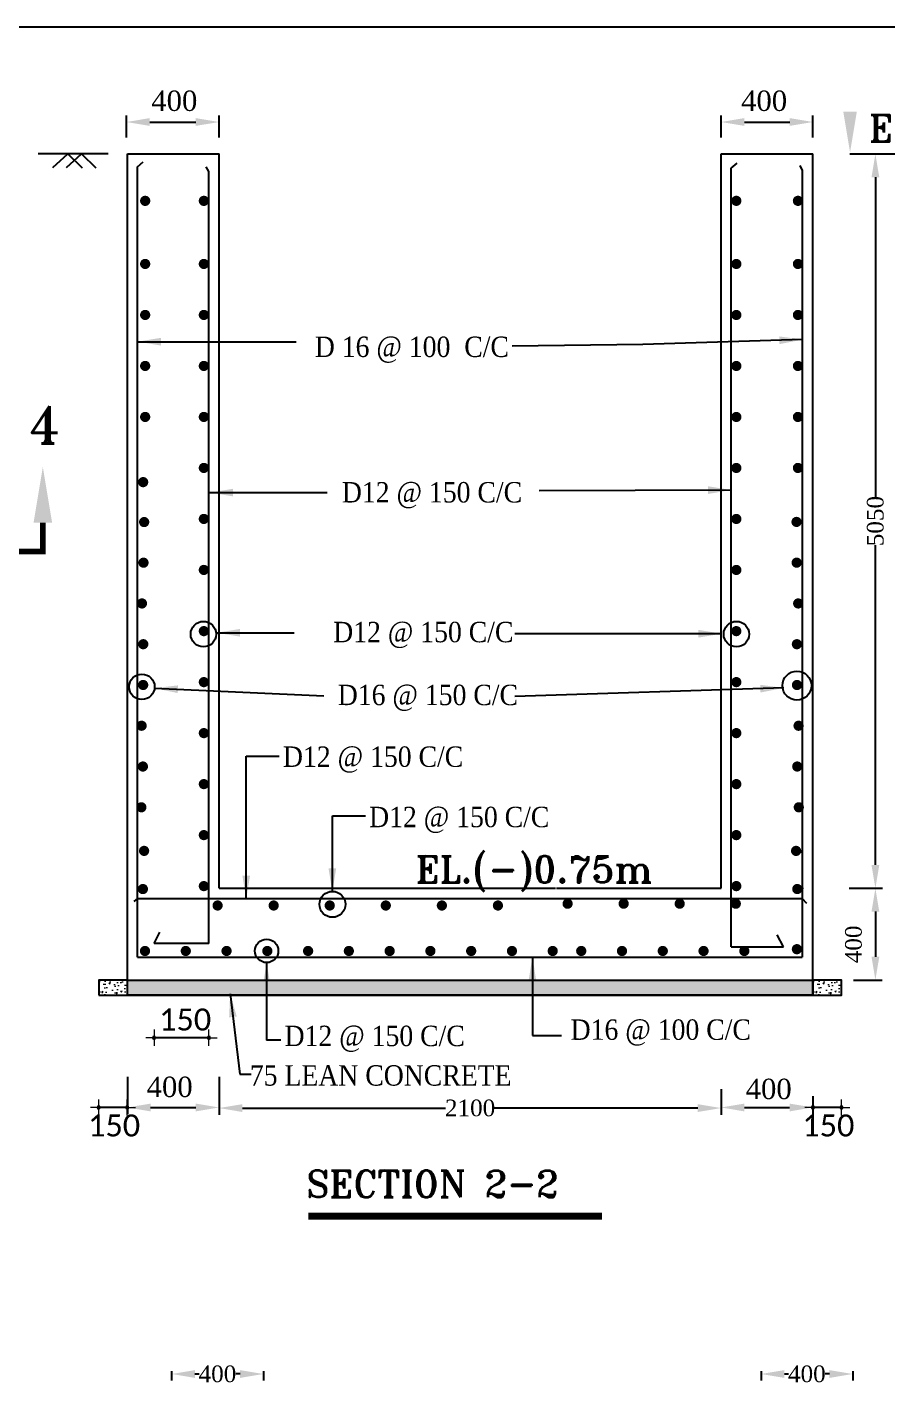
# Model space of a CAD drawing. Extents: x -298162 to 1078160, y -513173 to -216568.
# Drawn here: x 177279 to 190188, y -437335 to -416931 of the extents above; entities that cross this region are included whole.
import ezdxf

# ---------------------------------------------------------------- set-up
doc = ezdxf.new("R2010")
doc.units = 0
doc.header["$MEASUREMENT"] = 0
doc.layers.get('DEFPOINTS').update_dxf_attribs({"linetype": 'CONTINUOUS'})
doc.layers.add('Dim', color=7, linetype='CONTINUOUS', lineweight=9)
doc.layers.add('LINE', color=7, linetype='CONTINUOUS')
doc.styles.add('BIG', font='ROMANT.SHX')
doc.styles.add('cb', font='calibri.ttf')
doc.styles.get("Standard").update_dxf_attribs({"font": 'times.ttf', "height": 250})
doc.dimstyles.new('3', dxfattribs={"dimtxt": 225, "dimasz": 350, "dimexe": 100, "dimexo": 25, "dimgap": 9, "dimtad": 0, "dimdec": 0, "dimzin": 0, "dimdsep": 46, "dimtxsty": 'Standard', "dimcen": 0, "dimclrt": 256, "dimadec": 0, "dimazin": 0, "dimtfac": 1, "dimtdec": 0, "dimtofl": 0, "dimtmove": 2, "dimatfit": 3, "dimfxl": 1, "dimtolj": 1, "dimtzin": 0, "dimarcsym": 0})
doc.dimstyles.new('FAHIM', dxfattribs={"dimscale": 0.6, "dimtxt": 150, "dimasz": 0.25, "dimexe": 0.18, "dimexo": 0.0625, "dimgap": 5, "dimtad": 1, "dimdec": 0, "dimrnd": 1, "dimzin": 12, "dimdsep": 46, "dimtxsty": 'cb', "dimblk1": 'FAHIM', "dimblk2": 'FAHIM', "dimsah": 1, "dimcen": -0.09, "dimse1": 1, "dimse2": 1, "dimclrd": 7, "dimclrt": 7, "dimadec": 0, "dimazin": 0, "dimtfac": 0.01, "dimtdec": 0, "dimtmove": 2, "dimatfit": 3, "dimldrblk": 'FAHIM', "dimfxl": 1, "dimtolj": 1, "dimtzin": 12, "dimarcsym": 0})

# ---------------------------------------------------------------- blocks, each defined once
blk = doc.blocks.new('*D749')
at = {"layer": 'DEFPOINTS', "color": 0, "lineweight": -2}
for p in [(189904, -418833), (190016, -418833), (189904, -429854)]:
    blk.add_point(p, dxfattribs=at)
at = {"layer": 'LINE', "color": 0, "lineweight": -2}
for p, q in [((189929, -418833), (190116, -418833)), ((190016, -419183), (190016, -423981)), ((190016, -429504), (190016, -424706)), ((189929, -429854), (190116, -429854))]:
    blk.add_line(p, q, dxfattribs=at)
for points in [[(189958, -419183), (190075, -419183), (190016, -418833)], [(189958, -429504), (190075, -429504), (190016, -429854)]]:
    blk.add_solid(points, dxfattribs=at)
at = {"layer": 'LINE', "insert": (190016, -424343), "char_height": 250, "attachment_point": 5, "rotation": 90}
blk.add_mtext('\\A1;5050', dxfattribs=at)
blk = doc.blocks.new('*D755')
at = {"layer": 'DEFPOINTS', "color": 0, "lineweight": -2}
for p in [(187699, -432845), (189077, -432949), (189077, -433143)]:
    blk.add_point(p, dxfattribs=at)
at = {"layer": 'LINE', "color": 0, "lineweight": -2}
for p, q in [((187699, -432870), (187699, -433243)), ((189077, -432974), (189077, -433243)), ((188049, -433143), (188727, -433143))]:
    blk.add_line(p, q, dxfattribs=at)
for points in [[(188049, -433085), (188049, -433202), (187699, -433143)], [(188727, -433085), (188727, -433202), (189077, -433143)]]:
    blk.add_solid(points, dxfattribs=at)
at = {"layer": 'LINE', "insert": (188414, -432867), "char_height": 250, "attachment_point": 5}
blk.add_mtext('\\A1;{\\H1.222x;\\C7;400}', dxfattribs=at)
blk = doc.blocks.new('*D756')
at = {"layer": 'DEFPOINTS', "color": 0, "lineweight": -2}
for p in [(180160, -432686), (187699, -432845), (187699, -433152)]:
    blk.add_point(p, dxfattribs=at)
at = {"layer": 'LINE', "color": 0, "lineweight": -2}
for p, q in [((180160, -432711), (180160, -433252)), ((187699, -432870), (187699, -433252)), ((180510, -433152), (183562, -433152)), ((187349, -433152), (184297, -433152))]:
    blk.add_line(p, q, dxfattribs=at)
for points in [[(180510, -433094), (180510, -433211), (180160, -433152)], [(187349, -433094), (187349, -433211), (187699, -433152)]]:
    blk.add_solid(points, dxfattribs=at)
at = {"layer": 'LINE', "insert": (183930, -433152), "char_height": 250, "attachment_point": 5}
blk.add_mtext('\\A1;2100', dxfattribs=at)
blk = doc.blocks.new('*D757')
at = {"layer": 'DEFPOINTS', "color": 0, "lineweight": -2}
for p in [(178783, -432657), (180160, -432657), (180160, -433143)]:
    blk.add_point(p, dxfattribs=at)
at = {"layer": 'LINE', "color": 0, "lineweight": -2}
for p, q in [((178783, -432682), (178783, -433243)), ((180160, -432682), (180160, -433243)), ((179133, -433143), (179810, -433143))]:
    blk.add_line(p, q, dxfattribs=at)
for points in [[(179133, -433085), (179133, -433202), (178783, -433143)], [(179810, -433085), (179810, -433202), (180160, -433143)]]:
    blk.add_solid(points, dxfattribs=at)
at = {"layer": 'LINE', "insert": (179418, -432836), "char_height": 250, "attachment_point": 5}
blk.add_mtext('\\A1;{\\H1.222x;\\C7;400}', dxfattribs=at)
blk = doc.blocks.new('1')
at = {"layer": 'LINE', "const_width": 25}
blk.add_lwpolyline([(12.4, -0.1, 1), (37.4, -0.1, 1)], format="xyb", close=True, dxfattribs=at)
blk = doc.blocks.new('2')
at = {"layer": 'LINE'}
blk.add_blockref('1', (-24.7, -24.6), dxfattribs=at)
blk = doc.blocks.new('*D758')
at = {"layer": 'DEFPOINTS', "color": 0, "lineweight": -2}
for p in [(189656, -429854), (189663, -431231), (190016, -431231)]:
    blk.add_point(p, dxfattribs=at)
at = {"layer": 'LINE', "color": 0, "lineweight": -2}
for p, q in [((189681, -429854), (190116, -429854)), ((190016, -430204), (190016, -430881)), ((189688, -431231), (190116, -431231))]:
    blk.add_line(p, q, dxfattribs=at)
for points in [[(189958, -430204), (190075, -430204), (190016, -429854)], [(189958, -430881), (190075, -430881), (190016, -431231)]]:
    blk.add_solid(points, dxfattribs=at)
at = {"layer": 'LINE', "insert": (189688, -430696), "char_height": 250, "attachment_point": 5, "rotation": 90}
blk.add_mtext('\\A1;400', dxfattribs=at)
blk = doc.blocks.new('*D759')
at = {"layer": 'DEFPOINTS', "color": 0, "lineweight": -2}
for p in [(180160, -418354), (178770, -418613), (180160, -418613)]:
    blk.add_point(p, dxfattribs=at)
at = {"layer": 'LINE', "color": 0, "lineweight": -2}
for p, q in [((178770, -418588), (178770, -418254)), ((180160, -418588), (180160, -418254)), ((179120, -418354), (179810, -418354))]:
    blk.add_line(p, q, dxfattribs=at)
for points in [[(179120, -418295), (179120, -418412), (178770, -418354)], [(179810, -418295), (179810, -418412), (180160, -418354)]]:
    blk.add_solid(points, dxfattribs=at)
at = {"layer": 'LINE', "insert": (179488, -418037), "char_height": 250, "attachment_point": 5}
blk.add_mtext('\\A1;{\\H1.222x;\\C7;400}', dxfattribs=at)
blk = doc.blocks.new('*D760')
at = {"layer": 'DEFPOINTS', "color": 0, "lineweight": -2}
for p in [(189079, -418354), (187699, -418613), (189079, -418613)]:
    blk.add_point(p, dxfattribs=at)
at = {"layer": 'LINE', "color": 0, "lineweight": -2}
for p, q in [((187699, -418588), (187699, -418254)), ((189079, -418588), (189079, -418254)), ((188049, -418354), (188729, -418354))]:
    blk.add_line(p, q, dxfattribs=at)
for points in [[(188049, -418295), (188049, -418412), (187699, -418354)], [(188729, -418295), (188729, -418412), (189079, -418354)]]:
    blk.add_solid(points, dxfattribs=at)
at = {"layer": 'LINE', "insert": (188345, -418037), "char_height": 250, "attachment_point": 5}
blk.add_mtext('\\A1;{\\H1.222x;\\C7;400}', dxfattribs=at)
blk = doc.blocks.new('*D788')
at = {"layer": 'DEFPOINTS', "color": 0, "lineweight": -2}
for p in [(179448, -437077), (180825, -437077), (180825, -437143)]:
    blk.add_point(p, dxfattribs=at)
at = {"layer": 'LINE', "color": 0, "lineweight": -2}
for p, q in [((179448, -437102), (179448, -437243)), ((179798, -437143), (179860, -437143)), ((180475, -437143), (180413, -437143)), ((180825, -437102), (180825, -437243))]:
    blk.add_line(p, q, dxfattribs=at)
for points in [[(179798, -437085), (179798, -437202), (179448, -437143)], [(180475, -437085), (180475, -437202), (180825, -437143)]]:
    blk.add_solid(points, dxfattribs=at)
at = {"layer": 'LINE', "insert": (180136, -437143), "char_height": 250, "attachment_point": 5}
blk.add_mtext('\\A1;{\\C7;400}', dxfattribs=at)
blk = doc.blocks.new('*D791')
at = {"layer": 'DEFPOINTS', "color": 0, "lineweight": -2}
for p in [(188299, -437077), (189676, -437077), (189676, -437143)]:
    blk.add_point(p, dxfattribs=at)
at = {"layer": 'LINE', "color": 0, "lineweight": -2}
for p, q in [((188299, -437102), (188299, -437243)), ((188649, -437143), (188711, -437143)), ((189326, -437143), (189264, -437143)), ((189676, -437102), (189676, -437243))]:
    blk.add_line(p, q, dxfattribs=at)
for points in [[(188649, -437085), (188649, -437202), (188299, -437143)], [(189326, -437085), (189326, -437202), (189676, -437143)]]:
    blk.add_solid(points, dxfattribs=at)
at = {"layer": 'LINE', "insert": (188987, -437143), "char_height": 250, "attachment_point": 5}
blk.add_mtext('\\A1;{\\C7;400}', dxfattribs=at)
blk = doc.blocks.new('FAHIM')
at = {"layer": 'Dim', "color": 7}
for p, q in [((-738, 0), (762, 0)), ((0, -750), (0, 750))]:
    blk.add_line(p, q, dxfattribs=at)
at = {"layer": 'Dim', "color": 7, "const_width": 150}
blk.add_lwpolyline([(-75, 0, 1), (75, 0, 1)], format="xyb", close=True, dxfattribs=at)
at = {"layer": 'Dim', "color": 7}
for points in [[(-148, -2, 1), (152, -2, 1)], [(-147, -1, 1), (153, -1, 1)]]:
    blk.add_lwpolyline(points, format="xyb", close=True, dxfattribs=at)
blk = doc.blocks.new('*D1150')
at = {"layer": 'DEFPOINTS', "color": 0, "linetype": 'ByBlock', "lineweight": -2}
for p in [(179184, -431056), (180007, -431056), (179184, -432097)]:
    blk.add_point(p, dxfattribs=at)
at = {"layer": 'LINE', "color": 7, "linetype": 'ByBlock', "lineweight": -2}
blk.add_line((180007, -432097), (179185, -432097), dxfattribs=at)
at = {"layer": 'LINE', "color": 7, "linetype": 'ByBlock', "lineweight": -2, "xscale": 0.162, "yscale": 0.162, "zscale": 0.162, "rotation": 180}
blk.add_blockref('FAHIM', (179184, -432097), dxfattribs=at)
at = {"layer": 'LINE', "color": 7, "linetype": 'ByBlock', "lineweight": -2, "xscale": 0.162, "yscale": 0.162, "zscale": 0.162}
blk.add_blockref('FAHIM', (180007, -432097), dxfattribs=at)
at = {"layer": 'LINE', "color": 7, "linetype": 'ByBlock', "lineweight": -2, "insert": (179651, -431825), "char_height": 180, "attachment_point": 5, "style": 'cb'}
blk.add_mtext('\\A1;{\\H1.833x;150}', dxfattribs=at)
blk = doc.blocks.new('*D1159')
at = {"layer": 'DEFPOINTS', "color": 0, "linetype": 'ByBlock', "lineweight": -2}
for p in [(189079, -431592), (189507, -431592), (189079, -433143)]:
    blk.add_point(p, dxfattribs=at)
at = {"layer": 'LINE', "color": 7, "linetype": 'ByBlock', "lineweight": -2}
blk.add_line((189507, -433143), (189079, -433143), dxfattribs=at)
at = {"layer": 'LINE', "color": 7, "linetype": 'ByBlock', "lineweight": -2, "xscale": 0.162, "yscale": 0.162, "zscale": 0.162, "rotation": 180}
blk.add_blockref('FAHIM', (189079, -433143), dxfattribs=at)
at = {"layer": 'LINE', "color": 7, "linetype": 'ByBlock', "lineweight": -2, "xscale": 0.162, "yscale": 0.162, "zscale": 0.162}
blk.add_blockref('FAHIM', (189507, -433143), dxfattribs=at)
at = {"layer": 'LINE', "color": 7, "linetype": 'ByBlock', "lineweight": -2, "insert": (189310, -433415), "char_height": 180, "attachment_point": 5, "style": 'cb'}
blk.add_mtext('\\A1;{\\H1.833x;150}', dxfattribs=at)
blk = doc.blocks.new('*D1160')
at = {"layer": 'DEFPOINTS', "color": 0, "linetype": 'ByBlock', "lineweight": -2}
for p in [(178352, -431592), (178781, -431592), (178352, -433143)]:
    blk.add_point(p, dxfattribs=at)
at = {"layer": 'LINE', "color": 7, "linetype": 'ByBlock', "lineweight": -2}
blk.add_line((178781, -433143), (178352, -433143), dxfattribs=at)
at = {"layer": 'LINE', "color": 7, "linetype": 'ByBlock', "lineweight": -2, "xscale": 0.162, "yscale": 0.162, "zscale": 0.162, "rotation": 180}
blk.add_blockref('FAHIM', (178352, -433143), dxfattribs=at)
at = {"layer": 'LINE', "color": 7, "linetype": 'ByBlock', "lineweight": -2, "xscale": 0.162, "yscale": 0.162, "zscale": 0.162}
blk.add_blockref('FAHIM', (178781, -433143), dxfattribs=at)
at = {"layer": 'LINE', "color": 7, "linetype": 'ByBlock', "lineweight": -2, "insert": (178584, -433415), "char_height": 180, "attachment_point": 5, "style": 'cb'}
blk.add_mtext('\\A1;{\\H1.833x;150}', dxfattribs=at)

msp = doc.modelspace()

# ---------------------------------------------------------------- hatches: boundary and pattern name
at = {"layer": 'LINE', "lineweight": 5}
h = msp.add_hatch(dxfattribs=at)
h.set_pattern_fill('AR-CONC', color=0, scale=30, style=0)
h.set_pattern_definition([(50, (3e-11, -431794.42), (215.17805, -18.82564), [22.5, -247.5]), (355, (3e-11, -431794.42), (-41.6254, 225.65764), [18, -198]), (100.4514, (17.93, -431796), (173.55281, 206.83186), [19.12206, -210.34263]), (46.1842, (3e-11, -431734.42), (320.1723, -49.6557), [33.75, -371.25]), (96.6356, (26.68, -431738.56), (280.3988, 292.23536), [28.6831, -315.5139]), (351.1842, (3e-11, -431734.42), (280.3986, 292.2356), [27, -297]), (21, (30, -431749.42), (179.07212, -120.78567), [22.5, -247.5]), (326, (30, -431749.42), (72.9946, 217.545), [18, -198]), (71.4514, (44.92, -431759.5), (252.0668, 96.75915), [19.12206, -210.34263]), (37.5, (3e-11, -431794.425), (3.647957, 99.868156), [0, -195.6, 0, -201, 0, -198.75]), (7.5, (3e-11, -431794.42), (78.92086, 118.323514), [0, -114.6, 0, -191.1, 0, -75.75]), (327.5, (-66.9, -431794.425), (160.14673, -6.76646), [0, -75, 0, -234, 0, -310.5]), (317.5, (-96.9, -431794.42), (174.95585, 30.0315), [0, -97.5, 0, -155.4, 0, -220.5])])
h.paths.add_polyline_path([(178354.201, -431459.811), (178782.68, -431459.811), (178782.68, -431231.375), (178354.201, -431231.375)])
h = msp.add_hatch(dxfattribs=at)
h.set_pattern_fill('AR-CONC', color=0, scale=46.8, style=0)
h.set_pattern_definition([(50, (17897.6, -431297.16), (335.67777, -29.368), [35.1, -386.1]), (355, (17897.6, -431297.16), (-64.9356, 352.0259), [28.08, -308.88]), (100.4514, (17925.57, -431299.6), (270.7424, 322.6577), [29.8304, -328.1345]), (46.1842, (17897.6, -431203.56), (499.4688, -77.4629), [52.65, -579.15]), (96.6356, (17939.2, -431210), (437.4221, 455.8872), [44.7456, -492.2017]), (351.1842, (17897.6, -431203.56), (437.4218, 455.8875), [42.12, -463.32]), (21, (17944.4, -431226.96), (279.3525, -188.42564), [35.1, -386.1]), (326, (17944.4, -431226.96), (113.8716, 339.3702), [28.08, -308.88]), (71.4514, (17967.68, -431242.67), (393.2242, 150.9443), [29.8304, -328.1345]), (37.5, (17897.6, -431297.16), (5.69081, 155.79432), [0, -305.136, 0, -313.56, 0, -310.05]), (7.5, (17897.6, -431297.16), (123.11654, 184.58468), [0, -178.776, 0, -298.116, 0, -118.17]), (327.5, (17793.23, -431297.16), (249.8289, -10.55568), [0, -117, 0, -365.04, 0, -484.38]), (317.5, (17746.43, -431297.16), (272.93113, 46.84913), [0, -152.1, 0, -242.424, 0, -343.98])])
h.paths.add_polyline_path([(178782.68, -431231.375), (189076.85, -431231.375), (189076.85, -431459.811), (178782.68, -431459.811)])
h = msp.add_hatch(dxfattribs=at)
h.set_pattern_fill('AR-CONC', color=0, scale=30, style=0)
h.set_pattern_definition([(50, (10722.65, -431794.42), (215.17805, -18.82564), [22.5, -247.5]), (355, (10722.65, -431794.42), (-41.6254, 225.65764), [18, -198]), (100.4514, (10740.58, -431796), (173.55281, 206.83186), [19.12206, -210.34263]), (46.1842, (10722.65, -431734.42), (320.1723, -49.6557), [33.75, -371.25]), (96.6356, (10749.33, -431738.56), (280.3988, 292.23536), [28.6831, -315.5139]), (351.1842, (10722.65, -431734.42), (280.3986, 292.2356), [27, -297]), (21, (10752.65, -431749.42), (179.07212, -120.78567), [22.5, -247.5]), (326, (10752.65, -431749.42), (72.9946, 217.545), [18, -198]), (71.4514, (10767.57, -431759.5), (252.0668, 96.75915), [19.12206, -210.34263]), (37.5, (10722.65, -431794.425), (3.647957, 99.868156), [0, -195.6, 0, -201, 0, -198.75]), (7.5, (10722.65, -431794.42), (78.92086, 118.323514), [0, -114.6, 0, -191.1, 0, -75.75]), (327.5, (10655.75, -431794.425), (160.14673, -6.76646), [0, -75, 0, -234, 0, -310.5]), (317.5, (10625.75, -431794.42), (174.95585, 30.0315), [0, -97.5, 0, -155.4, 0, -220.5])])
h.paths.add_polyline_path([(189076.85, -431459.811), (189505.329, -431459.811), (189505.329, -431231.375), (189076.85, -431231.375)])

# ---------------------------------------------------------------- linework, layer by layer
at = {"layer": 'LINE', "color": 0}
for p, q in [((178494.169, -418833.11), (177442.911, -418833.11)), ((178782.68, -431459.811), (178782.68, -418833.11)), ((178782.68, -418833.11), (180160.265, -418833.11)), ((180160.265, -429853.79), (180160.265, -418833.11)), ((187699.265, -429853.79), (187699.265, -418833.11)), ((187699.265, -418833.11), (189076.85, -418833.11)), ((187699.265, -429853.79), (187699.265, -418833.11)), ((189076.85, -431459.811), (189076.85, -418833.11)), ((189631.548, -418833.11), (193351.195, -418833.11)), ((178935.745, -419024.315), (179021.471, -418951.732)), ((178935.745, -429862.792), (178935.745, -419024.315)), ((180007.2, -419097.315), (179968.137, -419024.732)), ((180007.2, -430002.779), (180007.2, -419097.315)), ((187852.33, -419045.315), (187938.056, -418972.732)), ((187852.33, -430002.779), (187852.33, -419045.315)), ((188923.785, -419081.315), (188884.722, -419008.732)), ((188923.785, -429862.792), (188923.785, -419081.315)), ((189076.85, -429853.79), (189076.85, -428947.038)), ((178782.68, -429853.79), (178782.68, -429285.864)), ((178935.745, -430887.18), (178935.745, -429853.79)), ((178935.745, -430887.18), (178935.745, -429862.792)), ((180160.265, -429853.79), (185211.41, -429853.79)), ((185229.438, -429853.79), (187699.265, -429853.79)), ((188916.565, -429859.562), (188916.565, -430887.18)), ((189623.456, -429853.79), (190124.102, -429853.79)), ((178935.745, -430006.855), (178882.15, -430052.842)), ((178935.745, -430006.855), (180007.2, -430006.855)), ((180007.2, -430679.995), (180007.2, -430002.779)), ((180007.2, -430006.855), (185249.84, -430006.855)), ((185229.438, -430006.855), (188916.565, -430006.855)), ((187852.33, -430733.126), (187852.33, -430006.855)), ((188916.565, -430006.855), (188980.853, -430074.823)), ((179184.488, -430679.995), (179271.918, -430514.132)), ((180007.2, -430679.995), (179184.488, -430679.995)), ((187852.33, -430733.126), (188636.04, -430733.126)), ((188636.04, -430733.126), (188543.575, -430554.399)), ((178935.745, -430887.18), (185249.84, -430887.18)), ((185229.438, -430887.18), (188916.565, -430887.18)), ((180874.959, -430968.629), (180874.959, -432131.988)), ((178782.68, -431231.375), (189076.85, -431231.375)), ((178782.68, -431459.811), (189076.85, -431459.811)), ((180874.959, -432128.166), (181089.099, -432128.166))]:
    msp.add_line(p, q, dxfattribs=at)
for points in [[(149367.995, -459716.504), (209873.195, -459716.504), (209873.195, -416930.684), (149367.995, -416930.684)], [(178782.68, -431231.375), (189076.85, -431231.375), (189076.85, -431459.811), (178782.68, -431459.811)]]:
    msp.add_lwpolyline(points, close=True, dxfattribs=at)
for points in [[(177661.46, -419037.573), (177888.389, -418833.11), (178102.709, -419043.87)], [(177869.477, -419037.573), (178096.405, -418833.11), (178310.725, -419043.87)]]:
    msp.add_lwpolyline(points, dxfattribs=at)
at = {"layer": 'LINE', "color": 0, "const_width": 76.533}
for points in [[(179012.323, -419536.784, 1), (179088.856, -419536.784, 1)], [(179893.323, -419536.784, 1), (179969.856, -419536.784, 1)], [(187966.207, -419536.784, -1), (187889.674, -419536.784, -1)], [(188891.207, -419536.784, -1), (188814.674, -419536.784, -1)], [(179012.323, -420484.014, 1), (179088.856, -420484.014, 1)], [(179893.323, -420484.014, 1), (179969.856, -420484.014, 1)], [(187966.207, -420484.014, -1), (187889.674, -420484.014, -1)], [(188891.207, -420484.014, -1), (188814.674, -420484.014, -1)], [(179012.323, -421249.339, 1), (179088.856, -421249.339, 1)], [(179893.323, -421249.339, 1), (179969.856, -421249.339, 1)], [(187966.207, -421249.339, -1), (187889.674, -421249.339, -1)], [(188891.207, -421249.339, -1), (188814.674, -421249.339, -1)], [(179012.323, -422014.664, 1), (179088.856, -422014.664, 1)], [(179893.323, -422014.664, 1), (179969.856, -422014.664, 1)], [(187966.207, -422014.664, -1), (187889.674, -422014.664, -1)], [(188891.207, -422014.664, -1), (188814.674, -422014.664, -1)], [(179012.323, -422779.989, 1), (179088.856, -422779.989, 1)], [(179893.323, -422779.989, 1), (179969.856, -422779.989, 1)], [(187966.207, -422779.989, -1), (187889.674, -422779.989, -1)], [(188891.207, -422779.989, -1), (188814.674, -422779.989, -1)], [(179893.323, -423545.314, 1), (179969.856, -423545.314, 1)], [(187966.207, -423545.314, -1), (187889.674, -423545.314, -1)], [(188891.207, -423545.314, -1), (188814.674, -423545.314, -1)], [(179893.323, -424310.639, 1), (179969.856, -424310.639, 1)], [(187966.207, -424310.639, -1), (187889.674, -424310.639, -1)], [(179893.323, -425075.964, 1), (179969.856, -425075.964, 1)], [(187966.207, -425075.964, -1), (187889.674, -425075.964, -1)], [(179893.323, -425994.354, 1), (179969.856, -425994.354, 1)], [(187966.207, -425994.354, -1), (187889.674, -425994.354, -1)], [(179893.323, -426759.679, 1), (179969.856, -426759.679, 1)], [(187966.207, -426759.679, -1), (187889.674, -426759.679, -1)], [(179893.323, -427525.004, 1), (179969.856, -427525.004, 1)], [(187966.207, -427525.004, -1), (187889.674, -427525.004, -1)], [(179893.323, -428290.329, 1), (179969.856, -428290.329, 1)], [(187966.207, -428290.329, -1), (187889.674, -428290.329, -1)], [(179893.323, -429055.654, 1), (179969.856, -429055.654, 1)], [(187966.207, -429055.654, -1), (187889.674, -429055.654, -1)], [(179893.323, -429820.979, 1), (179969.856, -429820.979, 1)], [(187966.207, -429820.979, -1), (187889.674, -429820.979, -1)], [(180100.19, -430112.22, 1), (180176.723, -430112.22, 1)], [(180942.048, -430112.22, 1), (181018.58, -430112.22, 1)], [(181783.905, -430112.22, 1), (181860.438, -430112.22, 1)], [(182625.763, -430112.22, 1), (182702.295, -430112.22, 1)], [(183467.62, -430112.22, 1), (183544.153, -430112.22, 1)], [(184309.478, -430112.22, 1), (184386.01, -430112.22, 1)], [(185355.745, -430085.408, 1), (185432.277, -430085.408, 1)], [(186197.602, -430085.408, 1), (186274.135, -430085.408, 1)], [(187039.46, -430085.408, 1), (187115.992, -430085.408, 1)], [(187881.317, -430085.408, 1), (187957.85, -430085.408, 1)], [(179009.867, -430794.696, 1), (179086.4, -430794.696, 1)], [(179622.127, -430794.696, 1), (179698.66, -430794.696, 1)], [(180234.387, -430794.696, 1), (180310.92, -430794.696, 1)], [(180846.647, -430794.696, 1), (180923.18, -430794.696, 1)], [(181458.907, -430794.696, 1), (181535.44, -430794.696, 1)], [(182071.167, -430794.696, 1), (182147.7, -430794.696, 1)], [(182683.427, -430794.696, 1), (182759.96, -430794.696, 1)], [(183295.687, -430794.696, 1), (183372.22, -430794.696, 1)], [(183907.947, -430794.696, 1), (183984.48, -430794.696, 1)], [(184520.207, -430794.696, 1), (184596.74, -430794.696, 1)], [(185132.467, -430794.696, 1), (185209, -430794.696, 1)], [(185560.651, -430794.696, 1), (185637.184, -430794.696, 1)], [(186172.911, -430794.696, 1), (186249.444, -430794.696, 1)], [(186785.171, -430794.696, 1), (186861.704, -430794.696, 1)], [(187397.431, -430794.696, 1), (187473.964, -430794.696, 1)], [(188009.691, -430794.696, 1), (188086.224, -430794.696, 1)], [(188799.135, -430767.883, 1), (188875.668, -430767.883, 1)]]:
    msp.add_lwpolyline(points, format="xyb", close=True, dxfattribs=at)
at = {"layer": 'LINE', "color": 0}
for points, const_width in [([(177513.642, -424367.819), (177513.642, -424558.431)], 83.49), ([(177513.642, -424539.532), (177513.642, -424799.856), (177093.745, -424799.856)], 83.49), ([(181498.914, -434774.002), (185908.842, -434774.002)], 101.2)]:
    msp.add_lwpolyline(points, dxfattribs=dict(at, const_width=const_width))
at = {"layer": 'LINE', "color": 0, "linetype": 'ByBlock', "lineweight": -2}
for points in [[(178354.201, -431459.811), (178782.68, -431459.811), (178782.68, -431231.375), (178354.201, -431231.375)], [(189076.85, -431459.811), (189505.329, -431459.811), (189505.329, -431231.375), (189076.85, -431231.375)], [(189076.85, -431459.811), (189505.329, -431459.811), (189505.329, -431231.375), (189076.85, -431231.375)]]:
    msp.add_lwpolyline(points, close=True, dxfattribs=at)
at = {"layer": 'LINE', "color": 0}
for centre, radius in [((179924.973, -426039.572), 191.178), ((187929.567, -426039.572), 191.178), ((179001.123, -426830.167), 191.178), ((188838.503, -426812), 217.543), ((181862.168, -430094.43), 194.672), ((180874.959, -430793.424), 175.205)]:
    msp.add_circle(centre, radius, dxfattribs=at)
for p in [(188784.906, -426176.378), (188785.021, -426179.438), (188785.137, -426182.497), (188785.252, -426185.556), (188785.367, -426188.615), (179003.745, -428054.68), (179003.86, -428051.621), (179003.976, -428048.562), (179004.091, -428045.502), (179004.207, -428042.443), (179004.322, -428039.384), (179004.437, -428036.325), (179004.553, -428033.266), (179004.668, -428030.207), (179004.784, -428027.148), (178981.234, -428651.209), (178981.35, -428648.15), (178981.465, -428645.09), (178981.581, -428642.031), (178981.696, -428638.972), (178981.811, -428635.913), (178981.927, -428632.854), (178982.042, -428629.795), (178982.158, -428626.736), (178982.273, -428623.677), (188902.653, -429296.684), (188902.768, -429299.743), (188902.884, -429302.802), (188902.999, -429305.861), (187925.646, -429792.262), (187925.761, -429795.321), (187925.877, -429798.38), (187925.992, -429801.439), (187926.108, -429804.498), (187926.223, -429807.557), (187926.338, -429810.616), (187926.454, -429813.675), (187926.569, -429816.734), (187926.685, -429819.794), (187926.8, -429822.853), (187926.916, -429825.912), (187927.031, -429828.971), (187927.146, -429832.03), (187927.262, -429835.089), (187927.377, -429838.148), (187927.493, -429841.207), (187927.608, -429844.267), (187927.724, -429847.326), (187927.839, -429850.385), (187927.955, -429853.444), (187928.07, -429856.503), (188923.547, -429850.385), (188923.663, -429853.444), (188923.778, -429856.503)]:
    msp.add_point(p, dxfattribs=at)
for points in [[(189737.55, -418197.094), (189533.464, -418197.094), (189635.507, -418809.354)], [(177652.792, -424367.819), (177374.492, -424367.819), (177513.642, -423532.919)], [(180823.937, -431274.759), (180925.981, -431274.759), (180874.959, -430968.629)]]:
    msp.add_solid(points, dxfattribs=at)

# ---------------------------------------------------------------- block references
at = {"layer": 'LINE', "color": 0, "yscale": 3.061300000001211, "zscale": 3.0613}
for p, xscale, rotation in [((178944.801, -423756.287), 3.061299999991661, 87.83892051228715), ((178959.787, -424355.098), 3.061299999991661, 87.83892051228715), ((188907.845, -424353.141), -3.061299999991661, 272.1610794877129), ((178949.902, -424964.966), 3.061299999991661, 87.83892051228715), ((188909.628, -424964.966), -3.061299999991661, 272.1610794877129), ((178926.814, -425576.79), 3.061299999991661, 87.83892051228715), ((188932.716, -425576.79), -3.061299999991661, 272.1610794877129), ((178946.335, -426188.615), 3.061299999991661, 87.83892051228715), ((188913.194, -426188.615), -3.061299999991661, 272.1610794877129), ((178944.552, -426800.44), 3.061299999991661, 87.83892051228715), ((188914.978, -426800.44), -3.061299999991661, 272.1610794877129), ((178921.465, -427412.264), 3.061299999991661, 87.83892051228715), ((188938.065, -427412.264), -3.061299999991661, 272.1610794877129), ((178940.986, -428024.089), 3.061299999991661, 87.83892051228715), ((188918.544, -428024.089), -3.061299999991661, 272.1610794877129), ((178917.898, -428635.913), 3.061299999991661, 87.83892051228715), ((188941.632, -428635.913), -3.061299999991661, 272.1610794877129), ((178958.724, -429290.303), 3.061299999991661, 87.83892051228715), ((188900.806, -429290.303), -3.061299999991661, 272.1610794877129), ((178940.616, -429862.792), 3.061299999991661, 87.83892051228715), ((188918.914, -429862.792), -3.061299999991661, 272.1610794877129)]:
    msp.add_blockref('2', p, dxfattribs=dict(at, xscale=xscale, rotation=rotation))

# ---------------------------------------------------------------- texts
at = {"layer": 'LINE', "color": 0, "style": 'BIG'}
for s, height, p in [('EL.4.30m', 400, (189919.985, -418644.918)), ('4', 556.6, (177302.335, -423177.286)), ('EL.(-)0.75m', 400, (183112.822, -429769.39)), ('SECTION 2-2', 400, (181472.545, -434491.584))]:
    msp.add_text(s, height=height, dxfattribs=at).set_placement(p)
at = {"layer": 'LINE', "color": 0, "width": 0.9}
for s, p in [('D 16 @ 100  C/C', (181597.917, -421880.299)), ('D12 @ 150 C/C', (182004.201, -424063.59)), ('D12 @ 150 C/C', (181873.629, -426160.964)), ('D16 @ 150 C/C', (181942.629, -427104.964)), ('D12 @ 150 C/C', (181119.78, -428031.288)), ('D12 @ 150 C/C', (182413.043, -428936.549)), ('D12 @ 150 C/C', (181143.528, -432222.114)), ('D16 @ 100 C/C', (185439.666, -432128.015)), ('75 LEAN CONCRETE', (180622.327, -432815.353))]:
    msp.add_text(s, height=306.13, dxfattribs=at).set_placement(p)

# ---------------------------------------------------------------- dimensions: what is measured, and where the dimension line sits
at = {"layer": 'LINE', "color": 0}
for base, p1, p2, picture, middle in [((180160.265, -418353.736), (178769.545, -418612.928), (180160.265, -418612.928), '*D759', (179487.982, -418036.946)), ((189078.545, -418353.736), (187699.265, -418612.928), (189078.545, -418612.928), '*D760', (188344.501, -418036.946)), ((180160.265, -433143.299), (178782.68, -432656.529), (180160.265, -432656.529), '*D757', (179418.074, -432836.157)), ((189076.85, -433143.299), (187699.265, -432845.396), (189076.85, -432949.115), '*D755', (188413.532, -432867.036))]:
    dim = msp.add_linear_dim(base=base, p1=p1, p2=p2, text='{\\H1.222x;\\C7;400}', dimstyle='3', dxfattribs=at)
    dim.commit()
    dim.dimension.update_dxf_attribs({"geometry": picture, "text_midpoint": middle, "dimtype": 160})
dim = msp.add_linear_dim(base=(190016.364, -418833.11), p1=(189903.873, -429853.79), p2=(189903.873, -418833.11), angle=90, text='5050', dimstyle='3', dxfattribs=at)
dim.commit()
dim.dimension.update_dxf_attribs({"geometry": '*D749', "text_midpoint": (190016.364, -424343.45)})
dim = msp.add_linear_dim(base=(190016.364, -431231.375), p1=(189655.604, -429853.79), p2=(189663.388, -431231.375), angle=90, text='400', dimstyle='3', override={"dimtxt": 300}, dxfattribs=at)
dim.commit()
dim.dimension.update_dxf_attribs({"geometry": '*D758', "text_midpoint": (189687.535, -430695.648), "dimtype": 160})
at = {"layer": 'LINE', "color": 0, "linetype": 'ByBlock', "lineweight": -2}
for base, p1, p2, picture, middle in [((179184.488, -432097.203), (180007.2, -431056.168), (179184.488, -431056.168), '*D1150', (179650.882, -431825.363)), ((178352.331, -433143.299), (178780.811, -431592.426), (178352.331, -431592.426), '*D1160', (178583.655, -433415.467)), ((189078.719, -433143.299), (189507.198, -431592.426), (189078.719, -431592.426), '*D1159', (189310.042, -433415.467))]:
    dim = msp.add_linear_dim(base=base, p1=p1, p2=p2, text='{\\H1.833x;150}', dimstyle='FAHIM', override={"dimtxt": 300, "dimasz": 0.27, "dimgap": 10}, dxfattribs=at)
    dim.commit()
    dim.dimension.update_dxf_attribs({"geometry": picture, "text_midpoint": middle, "dimtype": 160})
at = {"layer": 'LINE', "color": 0}
for base, p1, p2, text, picture, middle in [((187699.265, -433152.219), (180160.265, -432686.06), (187699.265, -432845.396), '2100', '*D756', (183929.765, -433152.219)), ((180825.114, -437143.461), (179447.529, -437077.322), (180825.114, -437077.322), '{\\C7;400}', '*D788', (180136.321, -437143.461)), ((189676.114, -437143.461), (188298.529, -437077.322), (189676.114, -437077.322), '{\\C7;400}', '*D791', (188987.321, -437143.461))]:
    dim = msp.add_linear_dim(base=base, p1=p1, p2=p2, text=text, dimstyle='3', dxfattribs=at)
    dim.commit()
    dim.dimension.update_dxf_attribs({"geometry": picture, "text_midpoint": middle})

# ---------------------------------------------------------------- leaders
for points in [[(178935.745, -421650.36), (181315.642, -421650.36)], [(188924.536, -421618.861), (186525.834, -421690.677), (184563.539, -421719.697)], [(180021.742, -423915.073), (181782.305, -423915.073)], [(187852.33, -423876.431), (184966.004, -423888.399)], [(180124.817, -426019.157), (181290.463, -426019.157)], [(187709.655, -426033.277), (184601.449, -426033.277)], [(179190.727, -426850.371), (181733.463, -426963.157)], [(188638.887, -426846.627), (184601.449, -426977.277)], [(180568.017, -430013.233), (180568.017, -427870.513), (181065.117, -427870.513)], [(181861.28, -429906.137), (181861.28, -428768.273), (182358.381, -428768.273)], [(184865.764, -430887.18), (184865.764, -432065.382), (185300.96, -432065.382)], [(180326.525, -431437.043), (180471.619, -432644.504), (180640.893, -432644.504)]]:
    msp.add_leader(points, dimstyle='3', override={"dimgap": 9, "dimtad": 0}, dxfattribs=at)

doc.saveas('drawing.dxf')
